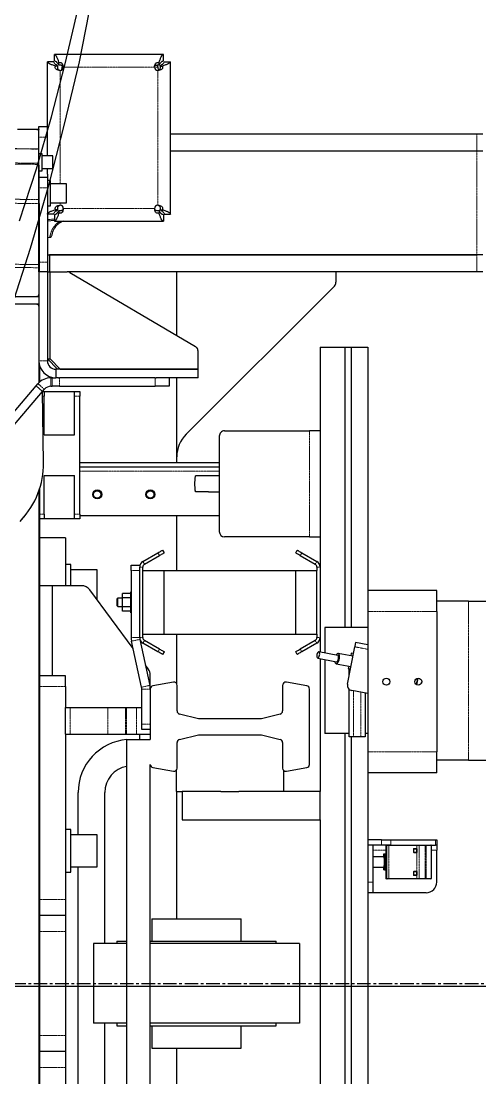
# Model space of a CAD drawing. Header units: millimetres. Extents: x -18594 to 273470, y -238787 to 48452.
# Drawn here: x 72846 to 73279, y -118072 to -117076 of the extents above; entities that cross this region are included whole.
import ezdxf

# ---------------------------------------------------------------- set-up
doc = ezdxf.new("R2010")
doc.units = ezdxf.units.MM
doc.linetypes.add('Xref AGV layout$0$CENTERX2', pattern=[20.32, 12.7, -2.54, 2.54, -2.54])
doc.linetypes.add('Xref AGV layout$0$PHANTOM', pattern=[2.5, 1.25, -0.25, 0.25, -0.25, 0.25, -0.25])
doc.layers.add('AM_BOR', color=4, linetype='Continuous', lineweight=25)
for name, color, linetype, true_color in [('Xref AGV layout$0$Ndc8_F_Fast', 5, 'Continuous', 0x0000ff), ('Xref AGV layout$0$Ndc8_F_TurnRightModerate', 5, 'Continuous', 0x0000ff), ('Xref AGV layout$0$Ndc8_R_TurnLeft_InAdj_Slow', 1, 'Continuous', 0xff0000)]:
    doc.layers.add(name, color=color, linetype=linetype, true_color=true_color)

# ---------------------------------------------------------------- blocks, each defined once
blk = doc.blocks.new('Xref AGV layout$0$A$C343F789C')
at = {"color": 7, "linetype": 'Continuous', "lineweight": 25}
for p, q in [((3101.52, 679.52), (3101.52, 1612.24)), ((3102.2, 681.58), (3102.2, 1610.19)), ((2807.93, 913.3), (2807.93, 1381.38)), ((2813.76, 910.38), (2813.76, 1381.38)), ((3019.17, 1375.88), (3019.17, 915.88)), ((3077.17, 1225.01), (3077.17, 1380.88)), ((2792.17, 947.38), (2792.17, 1356.38)), ((2997.17, 1352.29), (2997.17, 939.48)), ((2972.17, 1326.88), (2972.17, 1206.88)), ((3040.17, 1325.88), (3040.17, 1183.38)), ((2837.17, 991.48), (2837.17, 1300.28)), ((3065.17, 1255.88), (3065.17, 1035.88)), ((3077.17, 1210.01), (3077.17, 1225.01)), ((2911.67, 1206.88), (2911.67, 1185.88)), ((2995.67, 1206.88), (2911.67, 1206.88)), ((2995.67, 1185.88), (2995.67, 1206.88)), ((3077.17, 1210.01), (3101.52, 1210.01)), ((3077.17, 1195.01), (3077.17, 1210.01)), ((2878.67, 1185.88), (2878.67, 1183.38)), ((2997.17, 1185.88), (2878.67, 1185.88)), ((3028.67, 1185.88), (3019.17, 1185.88)), ((3028.67, 1183.38), (3028.67, 1185.88)), ((3077.17, 1096.76), (3077.17, 1195.01)), ((2856.67, 1108.38), (2856.67, 1183.38)), ((2856.67, 1183.38), (2997.17, 1183.38)), ((3019.17, 1183.38), (3050.67, 1183.38)), ((3050.67, 1108.38), (3050.67, 1183.38)), ((2856.67, 1108.38), (2997.17, 1108.38)), ((2878.67, 1108.38), (2878.67, 1105.88)), ((2997.17, 1105.88), (2878.67, 1105.88)), ((2911.67, 1105.88), (2911.67, 1084.88)), ((2995.67, 1084.88), (2995.67, 1105.88)), ((3019.17, 1108.38), (3050.67, 1108.38)), ((3028.67, 1105.88), (3019.17, 1105.88)), ((3028.67, 1105.88), (3028.67, 1108.38)), ((3040.17, 1108.38), (3040.17, 965.88)), ((3077.17, 1081.76), (3077.17, 1096.76)), ((2995.67, 1084.88), (2911.67, 1084.88)), ((2972.17, 1084.88), (2972.17, 964.88)), ((3077.17, 1081.76), (3101.52, 1081.76)), ((3077.17, 1066.76), (3077.17, 1081.76)), ((3077.17, 910.88), (3077.17, 1066.76)), ((2737.17, 1060.38), (2787.17, 1060.38)), ((2787.17, 1060.38), (2792.17, 1060.38)), ((2787.17, 1060.38), (2787.17, 1050.38)), ((2727.17, 1050.38), (2727.17, 1020.38)), ((2732.36, 1015.68), (2732.36, 1047.08)), ((2732.66, 1047.38), (2737.34, 1047.38)), ((2737.34, 1047.38), (2738.47, 1047.38)), ((2738.47, 1047.38), (2743.67, 1047.38)), ((2743.67, 1047.38), (2745.89, 1047.38)), ((2745.89, 1047.38), (2772.36, 1047.38)), ((2772.36, 1047.38), (2774.06, 1047.38)), ((2774.06, 1047.38), (2774.42, 1047.38)), ((2774.36, 1047.08), (2774.36, 1015.68)), ((2774.42, 1047.38), (2774.79, 1047.38)), ((2775.09, 1015.68), (2775.09, 1047.08)), ((2787.17, 1050.38), (2787.17, 1015.38)), ((2746.05, 1043.61), (2746.05, 1040.66)), ((2746.35, 1043.89), (2748.36, 1043.89)), ((2748.36, 1040.37), (2746.35, 1040.37)), ((2748.36, 1043.89), (2748.48, 1043.91)), ((2748.48, 1040.36), (2748.36, 1040.37)), ((2748.66, 1043.59), (2748.66, 1040.67)), ((2774.66, 1040.58), (2774.36, 1040.88)), ((2774.36, 1035.88), (2774.66, 1036.18)), ((2774.66, 1040.58), (2774.66, 1036.18)), ((2776.48, 1038.88), (2775.09, 1038.88)), ((2776.48, 1023.88), (2776.48, 1038.88)), ((2776.48, 1038.88), (2777.52, 1038.88)), ((2787.17, 1036.38), (2777, 1036.38)), ((2777.52, 1036.38), (2777.52, 1038.88)), ((3077.17, 1040.88), (3072.17, 1040.88)), ((3072.17, 1040.88), (3072.17, 1020.88)), ((3483.67, 1039.46), (3098.64, 587.68)), ((2774.66, 1026.58), (2774.36, 1026.88)), ((2774.66, 1026.58), (2774.66, 1022.18)), ((2777, 1026.38), (2787.17, 1026.38)), ((2777.52, 1023.88), (2777.52, 1026.38)), ((3072.17, 1035.88), (3047.17, 1035.88)), ((3047.17, 1035.88), (3047.17, 1020.88)), ((3489.76, 1034.27), (3104.73, 582.49)), ((2727.17, 1015.38), (2727.17, 1020.38)), ((2746.05, 1022.11), (2746.05, 1019.16)), ((2746.35, 1022.39), (2748.36, 1022.39)), ((2748.36, 1018.87), (2746.35, 1018.87)), ((2748.36, 1022.39), (2748.48, 1022.41)), ((2748.48, 1018.86), (2748.36, 1018.87)), ((2748.66, 1022.09), (2748.66, 1019.17)), ((2774.36, 1021.88), (2774.66, 1022.18)), ((2775.09, 1023.88), (2776.48, 1023.88)), ((2776.48, 1023.88), (2777.52, 1023.88)), ((3047.17, 1020.88), (3047.17, 1005.88)), ((3072.17, 1020.88), (3072.17, 1000.88)), ((2727.17, 1010.38), (2727.17, 1015.38)), ((2727.17, 1015.38), (2728.51, 1015.38)), ((2728.51, 1010.38), (2727.17, 1010.38)), ((2770.47, 1015.38), (2728.51, 1015.38)), ((2770.47, 1010.38), (2728.51, 1010.38)), ((2770.47, 1015.38), (2779.13, 1015.38)), ((2779.13, 1010.38), (2770.47, 1010.38)), ((2779.13, 1015.38), (2792.17, 1015.38)), ((2779.13, 1010.38), (2792.17, 1010.38)), ((2787.17, 1015.38), (2792.17, 1015.38)), ((3047.17, 1005.88), (3072.17, 1005.88)), ((3065.17, 1005.88), (3065.17, 965.88)), ((3072.17, 1000.88), (3077.17, 1000.88)), ((2837.17, 991.48), (2837.17, 964.88)), ((2967.17, 991.48), (2837.17, 991.48)), ((2967.17, 964.88), (2967.17, 991.48)), ((2837.17, 964.88), (2913.77, 964.88)), ((2837.17, 839.53), (2837.17, 964.88)), ((2871.47, 964.88), (2871.47, 945.12)), ((2930.56, 964.88), (2913.77, 964.88)), ((2930.56, 964.88), (2967.17, 964.88)), ((2972.87, 964.88), (2967.17, 964.88)), ((2972.87, 945.12), (2972.87, 964.88)), ((2727.17, 947.38), (2792.17, 947.38)), ((2727.17, 947.38), (2727.17, 927.38)), ((2792.17, 927.38), (2792.17, 947.38)), ((2847.17, 939.48), (2847.17, 868.29)), ((2868.95, 945.84), (2849.65, 942.43)), ((2872.47, 918.75), (2872.47, 942.88)), ((2971.87, 942.88), (2971.87, 918.75)), ((2994.69, 942.43), (2975.39, 945.84)), ((2697.17, 935.38), (357.17, 935.38)), ((2697.17, 935.38), (2727.17, 935.38)), ((2727.17, 795.38), (2727.17, 927.38)), ((2792.17, 795.38), (2792.17, 927.38)), ((2792.17, 910.38), (2794.67, 910.38)), ((2794.67, 872.14), (2794.67, 913.3)), ((2794.67, 913.3), (2798.67, 913.3)), ((2798.67, 913.3), (2805.67, 913.3)), ((2805.67, 913.3), (2809.67, 913.3)), ((2809.67, 913.3), (2809.67, 868.59)), ((2809.67, 910.38), (2832.78, 910.38)), ((2832.78, 840.37), (2832.78, 910.38)), ((2892.47, 911.38), (2874.74, 915.84)), ((2951.87, 911.38), (2892.47, 911.38)), ((2969.6, 915.84), (2951.87, 911.38)), ((3019.17, 915.88), (2997.17, 915.88)), ((2997.17, 868.29), (2997.17, 915.88)), ((3010.05, 910.88), (2997.17, 910.88)), ((3007.17, 915.88), (3007.17, 910.88)), ((3019.59, 910.88), (3010.05, 910.88)), ((3020.44, 910.88), (3019.59, 910.88)), ((3037.3, 910.88), (3020.44, 910.88)), ((3072.72, 910.88), (3037.3, 910.88)), ((3077.17, 910.88), (3072.72, 910.88)), ((3077.17, 910.88), (3077.17, 885.88)), ((2997.17, 906.56), (3005.17, 906.56)), ((3005.17, 906.56), (3005.17, 901.56)), ((3005.17, 901.56), (3005.17, 868.29)), ((2872.47, 864.88), (2872.47, 889.02)), ((2874.74, 891.93), (2892.47, 896.38)), ((2892.47, 896.38), (2951.87, 896.38)), ((2951.87, 896.38), (2969.6, 891.93)), ((2971.87, 889.02), (2971.87, 864.88)), ((3010.05, 885.88), (3005.17, 885.88)), ((3019.59, 885.88), (3010.05, 885.88)), ((3020.44, 885.88), (3019.59, 885.88)), ((3037.3, 885.88), (3020.44, 885.88)), ((3072.72, 885.88), (3037.3, 885.88)), ((3077.17, 885.88), (3072.72, 885.88)), ((3077.17, 865.88), (3077.17, 885.88)), ((2792.17, 872.62), (2807.36, 869.7)), ((2997.17, 868.29), (2997.17, 855.33)), ((2741.5, 862.11), (2741.46, 861.88)), ((2811.33, 863.84), (2804.54, 828.49)), ((2849.65, 865.33), (2868.95, 861.93)), ((2972.17, 863.57), (2972.17, 816.56)), ((2975.39, 861.93), (2994.69, 865.33)), ((3006.98, 821.54), (2997.54, 864.88)), ((3005.35, 866.58), (3014.8, 823.25)), ((3077.17, 865.88), (3077.17, 855.88)), ((2821.98, 844.49), (2808.12, 847.15)), ((2808.59, 849.6), (2810.65, 849.21)), ((2809.67, 855.19), (2809.67, 849.4)), ((2810.17, 846.75), (2810.65, 849.21)), ((2999.13, 849.39), (3001.66, 845.96)), ((3077.17, 855.88), (3101.52, 855.88)), ((3089.67, 770.88), (3089.67, 855.88)), ((2806.23, 837.33), (2820.09, 834.67)), ((2807.82, 834.48), (2808.29, 836.93)), ((2839.43, 839.09), (2821.6, 842.52)), ((2805.76, 834.87), (2807.82, 834.48)), ((2820.47, 836.63), (2838.3, 833.2)), ((2832.78, 810.38), (2832.78, 834.26)), ((2837.17, 819.83), (2837.17, 833.42)), ((2840.17, 825.03), (2854.34, 833.21)), ((2841.67, 822.43), (2855.84, 830.61)), ((2858.67, 835.71), (2860.17, 833.11)), ((2984.17, 833.11), (2985.67, 835.71)), ((2988.5, 830.61), (3002.67, 822.43)), ((2990, 833.21), (3004.17, 825.03)), ((3013.28, 830.23), (3054.13, 774.94)), ((2792.17, 826.79), (2803.78, 824.56)), ((2837.17, 753.29), (2837.17, 819.83)), ((2840.17, 816.56), (2840.17, 819.83)), ((3004.17, 819.83), (3004.17, 753.29)), ((3007.17, 819.83), (3007.17, 753.29)), ((3015.17, 756.56), (3015.17, 819.84)), ((2792.17, 810.38), (2832.78, 810.38)), ((2807.93, 545.88), (2807.93, 810.38)), ((2813.76, 545.88), (2813.76, 810.38)), ((2860.17, 816.56), (2840.17, 816.56)), ((2840.17, 816.56), (2840.17, 756.56)), ((2860.17, 816.56), (2860.17, 756.56)), ((2984.17, 816.56), (2860.17, 816.56)), ((2984.17, 816.56), (2984.17, 756.56)), ((3004.17, 816.56), (2984.17, 816.56)), ((3004.17, 816.56), (3004.17, 756.56)), ((2727.17, 795.38), (2727.17, 775.38)), ((2792.17, 775.38), (2792.17, 795.38)), ((3015.37, 796.56), (3015.17, 796.56)), ((3015.37, 796.56), (3015.37, 786.56)), ((3015.37, 794.88), (3023.37, 794.88)), ((3015.37, 790.72), (3023.37, 790.72)), ((3023.37, 794.88), (3023.37, 790.72)), ((3023.37, 790.72), (3023.37, 782.4)), ((3027.82, 790.56), (3023.37, 790.56)), ((3028.37, 790.01), (3027.82, 790.56)), ((3027.82, 790.56), (3027.82, 786.56)), ((3028.37, 790.01), (3028.37, 786.56)), ((2697.17, 785.38), (357.17, 785.38)), ((2697.17, 785.38), (2727.17, 785.38)), ((3015.37, 786.56), (3015.37, 776.56)), ((3015.37, 782.4), (3023.37, 782.4)), ((3015.37, 778.25), (3023.37, 778.25)), ((3023.37, 782.56), (3027.82, 782.56)), ((3023.37, 782.4), (3023.37, 778.25)), ((3027.82, 786.56), (3027.82, 782.56)), ((3027.82, 782.56), (3028.37, 783.11)), ((3028.37, 786.56), (3028.37, 783.11)), ((3047.17, 784.36), (3047.17, 770.88)), ((2727.17, 775.38), (2792.17, 775.38)), ((2792.17, 545.88), (2792.17, 775.38)), ((3015.17, 776.56), (3015.37, 776.56)), ((3047.17, 770.88), (3047.17, 755.88)), ((3062.17, 770.88), (3089.67, 770.88)), ((3072.17, 770.88), (3072.17, 750.88)), ((3077.17, 725.88), (3077.17, 770.88)), ((3089.67, 770.88), (3101.52, 770.88)), ((2837.17, 545.88), (2837.17, 753.29)), ((2860.17, 756.56), (2840.17, 756.56)), ((2840.17, 753.29), (2840.17, 756.56)), ((2854.34, 739.92), (2840.17, 748.1)), ((2855.84, 742.51), (2841.67, 750.7)), ((2984.17, 756.56), (2860.17, 756.56)), ((2972.17, 756.56), (2972.17, 704.88)), ((3004.17, 756.56), (2984.17, 756.56)), ((3002.67, 750.7), (2988.5, 742.51)), ((3004.17, 748.1), (2990, 739.92)), ((3007.17, 751.56), (3007.17, 753.29)), ((3015.17, 751.56), (3007.17, 751.56)), ((3015.17, 756.56), (3015.17, 751.56)), ((3047.17, 755.88), (3072.17, 755.88)), ((3072.17, 750.88), (3077.17, 750.88)), ((2860.17, 740.01), (2858.67, 737.42)), ((2985.67, 737.42), (2984.17, 740.01)), ((2847.17, 724.88), (2837.17, 724.88)), ((2847.17, 724.88), (2927.17, 724.88)), ((2932.17, 629.88), (2932.17, 719.88)), ((3077.17, 725.88), (3101.52, 725.88)), ((3063.67, 707.88), (3068.67, 707.88)), ((3063.67, 703.58), (3063.67, 707.88)), ((3068.67, 707.88), (3068.67, 703.58)), ((3068.67, 707.88), (3097.17, 707.88)), ((3097.17, 707.88), (3101.52, 707.88)), ((3097.17, 703.58), (3097.17, 707.88)), ((3117.33, 707.38), (3116.26, 706.12)), ((3119.97, 710.32), (3117.33, 707.38)), ((2932.17, 704.88), (3063.67, 704.88)), ((3063.67, 703.58), (3063.67, 592.18)), ((3068.67, 703.58), (3068.67, 667.09)), ((3097.17, 703.58), (3097.17, 667.09)), ((2942.47, 682.38), (2932.17, 682.38)), ((2942.47, 682.38), (2954.42, 682.38)), ((2932.17, 667.38), (2942.47, 667.38)), ((3063.67, 658.88), (2932.17, 658.88)), ((2942.47, 667.38), (2954.42, 667.38)), ((3097.17, 667.09), (3068.67, 667.09)), ((3063.67, 654.88), (2932.17, 654.88)), ((2972.17, 654.88), (2972.17, 574.88)), ((3097.88, 655.02), (3098.64, 587.68)), ((2823.63, 488.42), (2963.38, 628.17)), ((3097.17, 628.67), (3068.67, 628.67)), ((3068.67, 628.67), (3068.67, 592.18)), ((3097.17, 628.67), (3097.17, 592.18)), ((2837.17, 624.88), (2847.17, 624.88)), ((2927.17, 624.88), (2847.17, 624.88)), ((3063.67, 587.88), (3063.67, 592.18)), ((3068.67, 587.88), (3063.67, 587.88)), ((3068.67, 592.18), (3068.67, 587.88)), ((3097.17, 587.88), (3068.67, 587.88)), ((3097.17, 587.88), (3097.17, 592.18)), ((3098.64, 587.88), (3097.17, 587.88)), ((2979.4, 574.88), (2979.4, 582.88)), ((2979.4, 582.88), (2992.56, 582.88)), ((3082.79, 582.88), (2992.56, 582.88)), ((3082.79, 582.88), (3089.64, 582.88)), ((3090.86, 582.88), (3089.64, 582.88)), ((3098.64, 587.68), (3096.95, 585.69)), ((3098.64, 587.68), (3104.73, 582.49)), ((3101.52, 563.4), (3101.52, 578.95)), ((3102.2, 507.38), (3102.2, 579.6)), ((3104.73, 582.49), (3103.04, 580.5)), ((2952.17, 574.88), (2952.17, 566.88)), ((2952.17, 574.88), (2991.72, 574.88)), ((2992.56, 574.88), (2991.72, 574.88)), ((2992.56, 574.88), (3082.79, 574.88)), ((3083.65, 574.88), (3082.79, 574.88)), ((3083.65, 574.88), (3086.17, 574.88)), ((3089.64, 574.88), (3086.17, 574.88)), ((3086.17, 566.88), (3086.17, 574.88)), ((3090.86, 574.88), (3089.64, 574.88)), ((2952.17, 566.88), (3086.17, 566.88)), ((2952.17, 566.88), (2952.17, 549.83)), ((3082.04, 566.88), (2952.17, 566.88)), ((3091.43, 556.88), (3082.04, 566.88)), ((3084.77, 566.88), (3094.17, 556.88)), ((3094.17, 474.88), (3094.17, 558.88)), ((3102.17, 474.88), (3102.17, 558.88)), ((3094.17, 556.88), (3091.43, 556.88)), ((3091.43, 556.88), (3091.43, 474.88)), ((2807.93, 545.88), (2792.17, 545.88)), ((2813.76, 545.88), (2807.93, 545.88)), ((2837.17, 545.88), (2813.76, 545.88)), ((3073.11, 475.51), (2954.59, 545.45)), ((2972.17, 535.08), (2972.17, 474.88)), ((3102.19, 497.92), (3102.19, 505.88)), ((3103.44, 498.38), (3104.14, 498.38)), ((3104.17, 505.38), (3103.49, 505.38)), ((3449.47, 498.38), (3104.14, 498.38)), ((3104.17, 505.38), (3451.83, 505.38)), ((2822.17, 474.88), (2822.17, 484.88)), ((2683.64, 474.88), (2689.55, 474.88)), ((2689.55, 474.88), (3075.38, 474.88)), ((3091.43, 474.88), (3075.38, 474.88)), ((3094.17, 474.88), (3091.43, 474.88)), ((3092.17, 458.88), (3092.17, 474.88)), ((3094.17, 465.88), (3094.17, 474.88)), ((3094.17, 474.88), (3102.17, 474.88)), ((3101.47, 474.88), (3101.47, 471.13)), ((3101.47, 471.13), (3102.17, 471.13)), ((3101.54, 469.64), (3102.17, 468.15)), ((3101.54, 469.64), (3101.54, 412.15)), ((3102.17, 474.88), (3102.17, 471.13)), ((2683.64, 458.88), (2689.55, 458.88)), ((2689.55, 458.88), (3092.17, 458.88)), ((3094.17, 458.88), (2689.55, 458.88)), ((3094.17, 395.88), (3094.17, 465.88)), ((3102.17, 468.15), (3102.17, 410.66)), ((3094.17, 442.54), (3091.89, 442.42)), ((2978.17, 420.48), (2978.17, 276.89)), ((2984.17, 420.48), (2978.17, 420.48)), ((3087.46, 427.18), (2984.88, 427.18)), ((2984.88, 421.18), (2984.88, 427.18)), ((2988.96, 417.29), (2988.96, 419.4)), ((3083.38, 417.29), (3083.38, 419.4)), ((3087.46, 421.18), (3087.46, 427.18)), ((3087.46, 426.73), (3094.17, 427.09)), ((3088.17, 420.48), (3094.17, 420.48)), ((2988.06, 416.39), (2985.95, 416.39)), ((3091.17, 409.88), (3076.17, 409.88)), ((3076.17, 409.88), (3076.17, 391.88)), ((3084.28, 416.39), (3086.38, 416.39)), ((3094.17, 412.88), (3091.17, 412.88)), ((3091.17, 412.88), (3091.17, 388.88)), ((3101.54, 412.15), (3102.17, 410.66)), ((3101.84, 409.95), (3101.84, 377.08)), ((3102, 408.61), (3102.17, 406.86)), ((3102.17, 406.86), (3102.17, 373.69)), ((3076.17, 391.88), (3091.17, 391.88)), ((3091.17, 388.88), (3094.17, 388.88)), ((3094.17, 385.88), (3094.17, 395.88)), ((3101.84, 385.88), (3094.17, 385.88)), ((3094.17, 383.02), (3094.17, 385.88)), ((3094.17, 383.02), (3094.17, 377.68)), ((3101.84, 379.68), (3099.17, 379.68)), ((3099.17, 379.68), (3099.17, 363.68)), ((3099.17, 377.68), (3089.17, 377.68)), ((3089.17, 377.68), (3089.17, 365.68)), ((3101.84, 377.08), (3102.17, 373.69)), ((3102.07, 374.53), (3102.07, 373.84)), ((3102.07, 372.48), (3102.07, 363.19)), ((3102.16, 372.86), (3102.17, 372.63)), ((3102.17, 372.63), (3102.17, 359.28)), ((2689.55, 360.88), (2683.64, 360.88)), ((2978.17, 360.88), (2689.55, 360.88)), ((3089.17, 365.68), (3099.17, 365.68)), ((3094.17, 365.68), (3094.17, 276.89)), ((3099.17, 363.68), (3102.07, 363.68)), ((3102.07, 363.19), (3102.17, 359.28)), ((3102.17, 358.95), (3102.17, 341.02)), ((2689.55, 344.88), (2683.64, 344.88)), ((2978.17, 344.88), (2689.55, 344.88)), ((3102.17, 340.88), (3102.17, 341.02)), ((3104.17, 340.88), (3102.17, 340.88)), ((3102.17, 340.88), (3102.17, 337.88)), ((3122.18, 340.58), (3102.17, 340.58)), ((3104.17, 340.88), (3122.04, 340.88)), ((3102.17, 337.88), (3094.17, 337.88)), ((2988.06, 280.97), (2985.95, 280.97)), ((2988.96, 280.08), (2988.96, 277.97)), ((2989.51, 285.01), (2989.83, 282.04)), ((3080.51, 282.04), (3080.81, 284.86)), ((3083.38, 280.08), (3083.38, 277.97)), ((3084.28, 280.97), (3086.38, 280.97)), ((2984.17, 276.89), (2978.17, 276.89)), ((2984.88, 276.18), (2984.88, 270.18)), ((2984.88, 270.18), (3087.46, 270.18)), ((3087.46, 276.18), (3087.46, 270.18)), ((3088.17, 276.89), (3094.17, 276.89))]:
    blk.add_line(p, q, dxfattribs=at)
at = {"color": 8, "linetype": 'Xref AGV layout$0$PHANTOM', "lineweight": 18}
for p, q in [((3077.17, 1225.01), (3101.52, 1225.01)), ((3077.17, 1195.01), (3101.52, 1195.01)), ((3077.17, 1096.76), (3101.52, 1096.76)), ((3077.17, 1066.76), (3101.52, 1066.76)), ((2732.55, 1047.08), (2732.36, 1047.08)), ((2732.55, 1047.08), (2732.55, 1015.68)), ((2737.23, 1047.08), (2732.55, 1047.08)), ((2738.22, 1047.08), (2737.23, 1047.08)), ((2737.23, 1015.68), (2737.23, 1047.08)), ((2738.22, 1047.08), (2738.22, 1015.68)), ((2743.88, 1047.08), (2738.22, 1047.08)), ((2743.88, 1015.68), (2743.88, 1047.08)), ((2745.89, 1047.08), (2743.88, 1047.08)), ((2745.89, 1047.38), (2745.89, 1047.08)), ((2745.89, 1047.08), (2745.89, 1043.99)), ((2772.36, 1047.08), (2745.89, 1047.08)), ((2772.36, 1047.38), (2772.36, 1047.08)), ((2772.36, 1015.68), (2772.36, 1047.08)), ((2774.36, 1047.08), (2772.36, 1047.08)), ((2774.68, 1047.08), (2774.36, 1047.08)), ((2774.68, 1047.08), (2774.68, 1015.68)), ((2775.09, 1047.08), (2774.68, 1047.08)), ((2787.17, 1050.38), (2792.17, 1050.38)), ((2745.77, 1040.66), (2745.77, 1043.61)), ((2745.77, 1043.61), (2746.05, 1043.61)), ((2745.77, 1040.66), (2746.05, 1040.66)), ((2745.89, 1040.28), (2745.89, 1022.49)), ((2746.35, 1044.21), (2748.48, 1044.21)), ((2746.35, 1043.91), (2746.35, 1044.21)), ((2748.48, 1043.91), (2746.35, 1043.91)), ((2746.35, 1043.91), (2746.35, 1043.89)), ((2746.35, 1040.37), (2746.35, 1040.36)), ((2746.35, 1040.06), (2746.35, 1040.36)), ((2746.35, 1040.36), (2748.48, 1040.36)), ((2748.48, 1040.06), (2746.35, 1040.06)), ((2748.48, 1043.91), (2748.48, 1044.21)), ((2748.48, 1040.06), (2748.48, 1040.36)), ((2748.79, 1043.61), (2748.66, 1043.59)), ((2748.66, 1040.67), (2748.79, 1040.66)), ((2748.79, 1040.66), (2748.79, 1043.61)), ((2748.79, 1043.61), (2749.09, 1043.61)), ((2748.79, 1040.66), (2749.09, 1040.66)), ((2749.09, 1043.61), (2749.09, 1040.66)), ((2732.36, 1020.38), (2727.17, 1020.38)), ((2745.77, 1019.16), (2745.77, 1022.11)), ((2745.77, 1022.11), (2746.05, 1022.11)), ((2745.77, 1019.16), (2746.05, 1019.16)), ((2745.89, 1018.78), (2745.89, 1015.68)), ((2746.35, 1022.71), (2748.48, 1022.71)), ((2746.35, 1022.41), (2746.35, 1022.71)), ((2748.48, 1022.41), (2746.35, 1022.41)), ((2746.35, 1022.41), (2746.35, 1022.39)), ((2746.35, 1018.87), (2746.35, 1018.86)), ((2746.35, 1018.56), (2746.35, 1018.86)), ((2746.35, 1018.86), (2748.48, 1018.86)), ((2748.48, 1018.56), (2746.35, 1018.56)), ((2748.48, 1022.41), (2748.48, 1022.71)), ((2748.48, 1018.56), (2748.48, 1018.86)), ((2748.79, 1022.11), (2748.66, 1022.09)), ((2748.66, 1019.17), (2748.79, 1019.16)), ((2748.79, 1019.16), (2748.79, 1022.11)), ((2748.79, 1022.11), (2749.09, 1022.11)), ((2748.79, 1019.16), (2749.09, 1019.16)), ((2749.09, 1022.11), (2749.09, 1019.16)), ((2787.17, 1020.38), (2775.09, 1020.38)), ((2728.51, 1015.38), (2728.51, 1010.38)), ((2732.36, 1015.68), (2732.55, 1015.68)), ((2732.55, 1015.68), (2737.23, 1015.68)), ((2737.23, 1015.68), (2738.22, 1015.68)), ((2738.22, 1015.68), (2743.88, 1015.68)), ((2743.88, 1015.68), (2745.89, 1015.68)), ((2745.89, 1015.68), (2745.89, 1015.38)), ((2745.89, 1015.68), (2772.36, 1015.68)), ((2770.47, 1010.38), (2770.47, 1015.38)), ((2772.36, 1015.68), (2774.36, 1015.68)), ((2772.36, 1015.68), (2772.36, 1015.38)), ((2774.36, 1015.68), (2774.68, 1015.68)), ((2774.68, 1015.68), (2775.09, 1015.68)), ((2779.13, 1015.38), (2779.13, 1010.38)), ((2697.17, 785.38), (2697.17, 935.38)), ((2727.17, 927.38), (2792.17, 927.38)), ((2798.67, 913.3), (2798.67, 871.37)), ((2805.67, 870.02), (2805.67, 913.3)), ((3010.05, 910.88), (3010.05, 885.88)), ((3019.59, 910.88), (3019.59, 885.88)), ((3020.44, 910.88), (3020.44, 885.88)), ((3037.3, 910.88), (3037.3, 885.88)), ((3072.72, 910.88), (3072.72, 885.88)), ((3005.17, 901.56), (2997.17, 901.56)), ((3005.17, 868.29), (2997.17, 868.29)), ((2741.74, 862.8), (2741.43, 861.15)), ((2744.74, 858.13), (2745.94, 864.37)), ((2746.56, 864.03), (2745.44, 858.23)), ((2776.38, 864.15), (2774.11, 864.58)), ((2997.54, 864.88), (3005.35, 866.58)), ((3077.17, 865.88), (3101.52, 865.88)), ((2792.17, 830.87), (2804.54, 828.49)), ((2855.84, 830.61), (2854.34, 833.21)), ((2990, 833.21), (2988.5, 830.61)), ((2840.17, 819.83), (2837.17, 819.83)), ((2841.67, 822.43), (2840.17, 825.03)), ((3002.67, 822.43), (3004.17, 825.03)), ((3004.17, 819.83), (3007.17, 819.83)), ((3006.98, 821.54), (3014.8, 823.25)), ((3007.17, 819.84), (3015.17, 819.84)), ((2727.17, 795.38), (2792.17, 795.38)), ((2840.17, 753.29), (2837.17, 753.29)), ((2841.67, 750.7), (2840.17, 748.1)), ((3002.67, 750.7), (3004.17, 748.1)), ((3004.17, 753.29), (3007.17, 753.29)), ((3007.17, 756.56), (3015.17, 756.56)), ((2854.34, 739.92), (2855.84, 742.51)), ((2988.5, 742.51), (2990, 739.92)), ((2847.17, 624.88), (2847.17, 724.88)), ((3068.67, 703.58), (3063.67, 703.58)), ((3101.52, 703.58), (3097.17, 703.58)), ((3063.67, 662.88), (2932.17, 662.88)), ((3063.67, 592.18), (3068.67, 592.18)), ((3097.17, 592.18), (3098.59, 592.18)), ((2992.56, 582.88), (2992.56, 574.88)), ((3082.79, 574.88), (3082.79, 582.88)), ((3089.64, 582.88), (3089.64, 574.88)), ((3090.86, 582.88), (3090.86, 574.88)), ((3096.95, 585.69), (3103.04, 580.5)), ((3094.17, 558.88), (3102.17, 558.88)), ((3102.17, 507.38), (3102.2, 507.38)), ((2689.55, 458.88), (2689.55, 474.88)), ((3102.17, 471.13), (3451.44, 466.82)), ((2689.55, 360.88), (2689.55, 458.88)), ((3101.54, 465.88), (3094.17, 465.88)), ((3451.46, 463.84), (3102.17, 468.15)), ((3094.17, 425.64), (3087.46, 425.27)), ((2990.17, 412.18), (2990.17, 285.18)), ((3079.17, 415.18), (2993.17, 415.18)), ((3082.17, 409.88), (3082.17, 412.18)), ((3102.17, 410.66), (3452.07, 406.34)), ((3452.15, 402.55), (3102.17, 406.86)), ((3082.17, 285.18), (3082.17, 391.88)), ((3094.17, 395.88), (3101.84, 395.88)), ((3102.17, 373.69), (3453.56, 369.36)), ((3453.63, 368.29), (3102.17, 372.63)), ((2689.55, 360.88), (2689.55, 344.88)), ((3102.17, 359.28), (3455.3, 354.92)), ((3455.33, 354.77), (3102.17, 359.12)), ((3094.17, 347.88), (3102.17, 347.88)), ((2989.83, 282.04), (2993.06, 282.04)), ((2993.17, 282.18), (3079.17, 282.18)), ((3079.35, 282.04), (3080.51, 282.04))]:
    blk.add_line(p, q, dxfattribs=at)
at = {"color": 5, "linetype": 'Xref AGV layout$0$CENTERX2'}
blk.add_line((3879.17, 1145.93), (0, 1145.93), dxfattribs=at)
at = {"color": 8, "linetype": 'Xref AGV layout$0$PHANTOM', "lineweight": 18, "flags": 128}
for points in [[(2732.66, 1047.38), (2732.64, 1047.38), (2732.62, 1047.36), (2732.6, 1047.33), (2732.58, 1047.29), (2732.57, 1047.25), (2732.56, 1047.2), (2732.56, 1047.14), (2732.55, 1047.08)], [(2737.34, 1047.38), (2737.32, 1047.38), (2737.3, 1047.36), (2737.28, 1047.33), (2737.26, 1047.29), (2737.25, 1047.25), (2737.24, 1047.2), (2737.24, 1047.14), (2737.23, 1047.08)], [(2746.12, 1043.8), (2746.12, 1043.8), (2746.1, 1043.81), (2746.08, 1043.83), (2746.05, 1043.85), (2746.02, 1043.88), (2745.98, 1043.91), (2745.94, 1043.95), (2745.89, 1043.99)], [(2745.89, 1040.28), (2745.94, 1040.32), (2745.98, 1040.35), (2746.02, 1040.38), (2746.05, 1040.41), (2746.08, 1040.44), (2746.1, 1040.45), (2746.12, 1040.46), (2746.12, 1040.47)], [(2746.12, 1022.3), (2746.12, 1022.3), (2746.1, 1022.31), (2746.08, 1022.33), (2746.05, 1022.35), (2746.02, 1022.38), (2745.98, 1022.41), (2745.94, 1022.45), (2745.89, 1022.49)], [(2745.89, 1018.78), (2745.94, 1018.82), (2745.98, 1018.85), (2746.02, 1018.88), (2746.05, 1018.91), (2746.08, 1018.94), (2746.1, 1018.95), (2746.12, 1018.96), (2746.12, 1018.97)], [(2732.55, 1015.68), (2732.56, 1015.62), (2732.56, 1015.57), (2732.57, 1015.52), (2732.58, 1015.47), (2732.6, 1015.43), (2732.62, 1015.41), (2732.64, 1015.39), (2732.66, 1015.38)], [(2737.23, 1015.68), (2737.24, 1015.62), (2737.24, 1015.57), (2737.25, 1015.52), (2737.26, 1015.47), (2737.28, 1015.43), (2737.3, 1015.41), (2737.32, 1015.39), (2737.34, 1015.38)]]:
    blk.add_lwpolyline(points, dxfattribs=at)
at = {"color": 7, "linetype": 'Continuous', "lineweight": 25, "flags": 128}
for points in [[(2823.24, 842.21), (2823.13, 842.89), (2822.82, 843.75), (2822.37, 844.3), (2821.83, 844.5), (2821.23, 844.33), (2820.62, 843.81), (2820.03, 842.98), (2819.52, 841.89), (2819.12, 840.64), (2818.87, 839.3), (2818.77, 837.98), (2818.84, 836.78), (2819.08, 835.79), (2819.45, 835.08), (2819.95, 834.7), (2820.53, 834.69), (2821.14, 835.03), (2821.75, 835.72), (2822.11, 836.31)], [(2821.6, 842.52), (2821.38, 842.52), (2820.91, 842.25), (2820.45, 841.65), (2820.07, 840.81), (2819.8, 839.81), (2819.68, 838.79), (2819.72, 837.86), (2819.93, 837.14), (2820.26, 836.72), (2820.47, 836.63)], [(2840.1, 835.91), (2840.22, 836.93), (2840.18, 837.86), (2839.98, 838.58), (2839.64, 839.01), (2839.21, 839.09), (2838.74, 838.82), (2838.29, 838.22), (2837.9, 837.38), (2837.63, 836.38), (2837.52, 835.36), (2837.56, 834.43), (2837.76, 833.71), (2838.1, 833.29), (2838.52, 833.2), (2838.99, 833.48), (2839.45, 834.07), (2839.83, 834.92), (2840.1, 835.91)], [(2803.78, 824.56), (2803.79, 824.64), (2803.84, 824.86), (2803.91, 825.22), (2804, 825.71), (2804.12, 826.31), (2804.25, 826.99), (2804.39, 827.72), (2804.54, 828.49)], [(2854.34, 833.21), (2855.18, 833.69), (2856, 834.16), (2856.74, 834.6), (2857.4, 834.97), (2857.94, 835.29), (2858.34, 835.52), (2858.58, 835.66), (2858.67, 835.71)], [(2860.17, 833.11), (2860.08, 833.06), (2859.84, 832.92), (2859.44, 832.69), (2858.9, 832.38), (2858.24, 832), (2857.5, 831.57), (2856.68, 831.1), (2855.84, 830.61)], [(2988.5, 830.61), (2987.65, 831.1), (2986.84, 831.57), (2986.09, 832), (2985.44, 832.38), (2984.9, 832.69), (2984.5, 832.92), (2984.25, 833.06), (2984.17, 833.11)], [(2985.67, 835.71), (2985.75, 835.66), (2986, 835.52), (2986.4, 835.29), (2986.94, 834.97), (2987.59, 834.6), (2988.34, 834.16), (2989.15, 833.69), (2990, 833.21)], [(2858.67, 737.42), (2858.58, 737.46), (2858.34, 737.61), (2857.94, 737.84), (2857.4, 738.15), (2856.74, 738.53), (2856, 738.96), (2855.18, 739.43), (2854.34, 739.92)], [(2855.84, 742.51), (2856.68, 742.03), (2857.5, 741.56), (2858.24, 741.13), (2858.9, 740.75), (2859.44, 740.44), (2859.84, 740.2), (2860.08, 740.06), (2860.17, 740.01)], [(2984.17, 740.01), (2984.25, 740.06), (2984.5, 740.2), (2984.9, 740.44), (2985.44, 740.75), (2986.09, 741.13), (2986.84, 741.56), (2987.65, 742.03), (2988.5, 742.51)], [(2990, 739.92), (2989.15, 739.43), (2988.34, 738.96), (2987.59, 738.53), (2986.94, 738.15), (2986.4, 737.84), (2986, 737.61), (2985.75, 737.46), (2985.67, 737.42)], [(2954.42, 682.38), (2954.57, 682.19), (2954.71, 681.64), (2954.83, 680.75), (2954.93, 679.56), (2955.01, 678.14), (2955.06, 676.55), (2955.08, 674.88), (2955.06, 673.21), (2955.01, 671.63), (2954.93, 670.21), (2954.83, 669.02), (2954.71, 668.13), (2954.57, 667.57), (2954.42, 667.38)]]:
    blk.add_lwpolyline(points, dxfattribs=at)
at = {"color": 7, "linetype": 'Continuous', "lineweight": 25}
for centre, radius in [((2744.67, 861.38), 3.25), ((2774.67, 861.38), 3.25), ((2997.17, 684.88), 4.25), ((2997.17, 684.88), 3.45), ((3047.17, 684.88), 4.25), ((3047.17, 684.88), 3.45)]:
    blk.add_circle(centre, radius, dxfattribs=at)
for centre, radius, start, end in [((2737.17, 1050.38), 10, 90, 180), ((2732.66, 1047.08), 0.3, 90, 180), ((2774.06, 1047.08), 0.3, 0, 90), ((2774.79, 1047.08), 0.3, 0, 90), ((2790.61, 1032.68), 14.11, 164.77294, 185.26514), ((2790.61, 1030.09), 14.11, 174.73479, 195.22715), ((2732.66, 1015.68), 0.3, 180, 270), ((2774.06, 1015.68), 0.3, 270, 0), ((2774.79, 1015.68), 0.3, 270, 0), ((3015.17, 965.88), 50, 274.58857, 0), ((3015.17, 965.88), 25, 279.2069, 0), ((2850.17, 939.48), 3, 100, 180), ((2869.47, 942.88), 3, 0, 100), ((2974.87, 942.88), 3, 80, 180), ((2994.17, 939.48), 3, 0, 80), ((2875.47, 918.75), 3, 180, 255.9), ((2968.87, 918.75), 3, 284.1, 0), ((2875.47, 889.02), 3, 104.1, 180), ((2968.87, 889.02), 3, 0, 75.9), ((2806.42, 864.79), 5, 349.11915, 79.11915), ((2850.17, 868.29), 3, 180, 260), ((2994.17, 868.29), 3, 280, 0), ((3013.17, 868.29), 16, 180, 192.30054), ((3013.17, 868.29), 8, 180, 192.30054), ((2869.47, 864.88), 3, 260, 0), ((2974.87, 864.88), 3, 180, 280), ((3007.17, 855.33), 10, 180, 216.45565), ((2843.17, 819.83), 6, 120, 180), ((2843.17, 819.83), 3, 120, 180), ((3001.17, 819.83), 3, 0, 60), ((3001.17, 819.83), 6, 0, 60), ((2999.17, 819.84), 8, 0, 12.30054), ((2999.17, 819.84), 16, 0, 12.30054), ((3062.17, 780.88), 10, 216.45565, 270), ((2843.17, 753.29), 6, 180, 240), ((2843.17, 753.29), 3, 180, 240), ((3001.17, 753.29), 3, 300, 0), ((3001.17, 753.29), 6, 300, 0), ((2927.17, 719.88), 5, 0, 90), ((3175.15, 656.06), 77.28, 136.7015, 180.77008), ((2942.17, 649.38), 30, 315, 0), ((2927.17, 629.88), 5, 270, 0), ((3090.86, 590.88), 8, 270, 319.56076), ((3090.86, 590.88), 16, 270, 319.56076), ((3086.17, 558.88), 16, 0, 90), ((3086.17, 558.88), 8, 0, 90), ((2957.22, 549.77), 5.06, 179.34724, 238.57284), ((2957.17, 549.74), 5, 180, 222.2693), ((3104.15, 496.4), 1.99, 90.44366, 180.4344), ((3103.49, 507.34), 1.95, 228.32675, 269.93559), ((3103.45, 496.43), 1.95, 90.06577, 130.04522), ((3104.19, 507.37), 1.99, 179.57638, 269.57094), ((2827.17, 484.88), 5, 135, 180), ((3075.39, 479.36), 4.48, 239.31002, 269.90198), ((2990.17, 415.18), 3, 270, 0), ((3082.17, 415.18), 3, 180, 270), ((3103.67, 348.15), 7.29, 258.10321, 273.91499), ((2991.82, 282.25), 2, 186.00321, 269.59701), ((2990.17, 282.18), 3, 0, 90), ((3082.17, 282.18), 3, 90, 180), ((3078.52, 282.25), 2, 310.91075, 353.98507)]:
    blk.add_arc(centre, radius, start, end, dxfattribs=at)
at = {"color": 8, "linetype": 'Xref AGV layout$0$PHANTOM', "lineweight": 18}
for centre, radius, start, end in [((2738.5, 1047.11), 0.279, 95.56445, 184.64158), ((2743.61, 1047.12), 0.266, 351.09004, 76.69108), ((2774.4, 1047.1), 0.285, 356.8893, 86.52387), ((2738.5, 1015.66), 0.279, 175.35926, 264.43471), ((2743.61, 1015.64), 0.266, 283.30975, 8.90913), ((2774.4, 1015.67), 0.285, 273.47697, 3.10986)]:
    blk.add_arc(centre, radius, start, end, dxfattribs=at)
for centre, major_axis, ratio, start_param, end_param in [((2746.35, 1043.61), (0, 0.6), 0.999848, 0, 0.880946), ((2746.35, 1040.66), (0, -0.6), 0.999848, 5.40224, 6.283185), ((2746.35, 1043.61), (0, 0.3), 0.999543, 0, 0.880946), ((2746.35, 1040.66), (0, 0.3), 0.999543, 2.260647, 3.141593), ((2748.48, 1043.61), (-0.606, -0.06), 0.984662, 3.044425, 4.612191), ((2748.48, 1043.61), (0.312, 0.031), 0.955574, 6.186018, 7.753784), ((2748.48, 1040.66), (-0.606, 0.06), 0.984662, 1.670994, 3.23876), ((2748.48, 1040.66), (0.312, -0.031), 0.955574, 4.812587, 6.380353), ((2746.35, 1022.11), (0, 0.6), 0.999848, 0, 0.880946), ((2746.35, 1019.16), (0, -0.6), 0.999848, 5.40224, 6.283185), ((2746.35, 1022.11), (0, 0.3), 0.999543, 0, 0.880946), ((2746.35, 1019.16), (0, 0.3), 0.999543, 2.260647, 3.141593), ((2748.48, 1022.11), (-0.606, -0.06), 0.984662, 3.044425, 4.612191), ((2748.48, 1022.11), (0.312, 0.031), 0.955574, 6.186018, 7.753784), ((2748.48, 1019.16), (-0.606, 0.06), 0.984662, 1.670994, 3.23876), ((2748.48, 1019.16), (0.312, -0.031), 0.955574, 4.812587, 6.380353)]:
    blk.add_ellipse(centre, major_axis=major_axis, ratio=ratio, start_param=start_param, end_param=end_param, dxfattribs=at)
at = {"color": 7, "linetype": 'Continuous', "lineweight": 25}
for centre, major_axis, ratio, start_param, end_param in [((2746.35, 1043.59), (0, 0.3), 0.999848, 0, 1.570796), ((2746.35, 1040.67), (0, -0.3), 0.999848, 4.712389, 6.283185), ((2748.36, 1043.59), (-0.303, -0.03), 0.984662, 3.044425, 4.612191), ((2748.36, 1040.67), (-0.303, 0.03), 0.984662, 1.670994, 3.23876), ((2746.35, 1022.09), (0, 0.3), 0.999848, 0, 1.570796), ((2746.35, 1019.17), (0, -0.3), 0.999848, 4.712389, 6.283185), ((2748.36, 1022.09), (-0.303, -0.03), 0.984662, 3.044425, 4.612191), ((2748.36, 1019.17), (-0.303, 0.03), 0.984662, 1.670994, 3.23876)]:
    blk.add_ellipse(centre, major_axis=major_axis, ratio=ratio, start_param=start_param, end_param=end_param, dxfattribs=at)
at = {"color": 8, "linetype": 'Xref AGV layout$0$PHANTOM', "lineweight": 18}
for points, knots in [([(2745.77, 1043.61), (2745.77, 1043.67), (2745.78, 1043.81), (2745.86, 1043.93), (2745.89, 1043.99)], [0, 0, 0, 0, 0.493781, 1, 1, 1, 1]), ([(2745.89, 1040.28), (2745.86, 1040.33), (2745.78, 1040.45), (2745.77, 1040.59), (2745.77, 1040.66)], [0, 0, 0, 0, 0.484289, 1, 1, 1, 1]), ([(2746.12, 1043.8), (2746.1, 1043.77), (2746.06, 1043.71), (2746.06, 1043.64), (2746.05, 1043.61)], [0, 0, 0, 0, 0.510939, 1, 1, 1, 1]), ([(2746.05, 1040.66), (2746.06, 1040.62), (2746.06, 1040.55), (2746.1, 1040.5), (2746.12, 1040.47)], [0, 0, 0, 0, 0.510903, 1, 1, 1, 1]), ([(2745.77, 1022.11), (2745.77, 1022.17), (2745.78, 1022.31), (2745.86, 1022.43), (2745.89, 1022.49)], [0, 0, 0, 0, 0.4937897, 1, 1, 1, 1]), ([(2745.89, 1018.78), (2745.86, 1018.83), (2745.78, 1018.95), (2745.77, 1019.09), (2745.77, 1019.16)], [0, 0, 0, 0, 0.484264, 1, 1, 1, 1]), ([(2746.12, 1022.3), (2746.1, 1022.27), (2746.06, 1022.21), (2746.06, 1022.14), (2746.05, 1022.11)], [0, 0, 0, 0, 0.51092, 1, 1, 1, 1]), ([(2746.05, 1019.16), (2746.06, 1019.12), (2746.06, 1019.05), (2746.1, 1019), (2746.12, 1018.97)], [0, 0, 0, 0, 0.51092, 1, 1, 1, 1]), ([(3091.89, 442.34), (3091.89, 442.36), (3091.9, 442.43), (3091.82, 441.83), (3091.61, 440.58), (3091.13, 438.66), (3090.34, 436.49), (3089.24, 434.3), (3087.96, 432.32), (3086.32, 430.37), (3084.42, 428.54), (3082.84, 427.63), (3082.07, 427.18)], [0, 0, 0, 0, 0.05395, 0.180881, 0.311549, 0.435897, 0.564792, 0.652235, 0.74198, 0.82757, 0.915758, 1, 1, 1, 1])]:
    blk.add_open_spline(points, degree=3, knots=knots, dxfattribs=at)
at = {"color": 7, "linetype": 'Continuous', "lineweight": 25}
for points, knots in [([(3101.47, 471.13), (3101.48, 471.04), (3101.48, 470.97), (3101.48, 470.87), (3101.48, 470.85), (3101.48, 470.8), (3101.48, 470.79), (3101.48, 470.77), (3101.48, 470.77), (3101.48, 470.76), (3101.48, 470.75), (3101.48, 470.68), (3101.49, 470.62), (3101.49, 470.53), (3101.49, 470.49), (3101.49, 470.45), (3101.49, 470.43), (3101.49, 470.4), (3101.49, 470.38), (3101.51, 470.14), (3101.52, 469.9), (3101.54, 469.64)], [0, 0, 0, 0, 0.125, 0.125, 0.1875, 0.1875, 0.21875, 0.21875, 0.234375, 0.234375, 0.25, 0.25, 0.375, 0.375, 0.4375, 0.4375, 0.46875, 0.46875, 0.5, 0.5, 1, 1, 1, 1]), ([(3102.17, 471.13), (3102.17, 471.02), (3102.17, 470.84), (3102.17, 470.58), (3102.17, 470.31), (3102.17, 469.98), (3102.17, 469.58), (3102.17, 469.13), (3102.17, 468.64), (3102.17, 468.32), (3102.17, 468.15)], [0, 0, 0, 0, 0.099442, 0.182896, 0.250363, 0.373726, 0.500582, 0.655605, 0.822072, 1, 1, 1, 1]), ([(3079.37, 427.18), (3080.03, 427.47), (3081.4, 428.06), (3083.3, 429.29), (3085.02, 430.74), (3086.49, 432.36), (3087.64, 434), (3088.63, 435.81), (3089.34, 437.6), (3089.76, 439.18), (3089.96, 440.2), (3090.02, 440.7), (3090.02, 440.65), (3090.02, 440.63)], [0, 0, 0, 0, 0.071721, 0.147577, 0.226824, 0.306065, 0.387239, 0.468482, 0.587282, 0.706308, 0.830175, 0.954101, 1, 1, 1, 1]), ([(3091.89, 442.39), (3091.78, 442.39), (3091.47, 442.39), (3091.02, 442.19), (3090.62, 441.89), (3090.35, 441.57), (3090.19, 441.28), (3090.11, 441.07), (3090.09, 440.99), (3090.08, 440.97)], [0, 0, 0, 0, 0.134378, 0.373085, 0.571713, 0.73942, 0.876734, 0.9796, 1, 1, 1, 1]), ([(2985.95, 416.39), (2984.86, 416.73), (2982.66, 417.41), (2980.17, 418.43), (2978.49, 419.45), (2978.27, 420.14), (2978.17, 420.48)], [0, 0, 0, 0, 0.25, 0.499998, 0.750002, 1, 1, 1, 1]), ([(2988.06, 416.39), (2987.51, 416.73), (2986.41, 417.41), (2985.17, 418.43), (2984.33, 419.45), (2984.22, 420.14), (2984.17, 420.48)], [0, 0, 0, 0, 0.250002, 0.500005, 0.750001, 1, 1, 1, 1]), ([(2984.88, 427.18), (2985.22, 427.08), (2985.9, 426.86), (2986.92, 425.18), (2987.94, 422.69), (2988.62, 420.5), (2988.96, 419.4)], [0, 0, 0, 0, 0.2499976, 0.5000029, 0.7499989, 1, 1, 1, 1]), ([(2984.88, 421.18), (2985.22, 421.13), (2985.9, 421.02), (2986.92, 420.18), (2987.94, 418.94), (2988.62, 417.84), (2988.96, 417.29)], [0, 0, 0, 0, 0.249998, 0.499998, 0.749997, 1, 1, 1, 1]), ([(2988.96, 419.4), (2989.23, 419.54), (2989.64, 419.75), (2990.27, 419.78), (2990.87, 419.69), (2991.56, 419.33), (2992.35, 418.51), (2992.97, 417.09), (2993.1, 415.87), (2993.17, 415.18)], [0, 0, 0, 0, 0.1246509, 0.1880242, 0.2510893, 0.3693716, 0.50189, 0.7215959, 1, 1, 1, 1]), ([(3079.17, 415.18), (3079.22, 415.85), (3079.32, 417.08), (3079.98, 418.49), (3080.77, 419.33), (3081.47, 419.68), (3082.07, 419.79), (3082.69, 419.73), (3083.1, 419.53), (3083.38, 419.4)], [0, 0, 0, 0, 0.269615, 0.498185, 0.631104, 0.749462, 0.81363, 0.874155, 1, 1, 1, 1]), ([(3083.38, 419.4), (3083.72, 420.5), (3084.4, 422.69), (3085.42, 425.18), (3086.44, 426.86), (3087.12, 427.08), (3087.46, 427.18)], [0, 0, 0, 0, 0.250001, 0.499997, 0.750002, 1, 1, 1, 1]), ([(3083.38, 417.29), (3083.72, 417.84), (3084.4, 418.94), (3085.42, 420.18), (3086.44, 421.02), (3087.12, 421.13), (3087.46, 421.18)], [0, 0, 0, 0, 0.250004, 0.500002, 0.750002, 1, 1, 1, 1]), ([(3088.17, 420.48), (3088.11, 420.14), (3088.01, 419.45), (3087.17, 418.43), (3085.92, 417.41), (3084.82, 416.73), (3084.28, 416.39)], [0, 0, 0, 0, 0.249999, 0.499995, 0.749999, 1, 1, 1, 1]), ([(3094.17, 420.48), (3094.06, 420.14), (3093.85, 419.45), (3092.17, 418.43), (3089.68, 417.41), (3087.48, 416.73), (3086.38, 416.39)], [0, 0, 0, 0, 0.249998, 0.500002, 0.749999, 1, 1, 1, 1]), ([(2990.17, 412.18), (2989.5, 412.24), (2988.27, 412.33), (2986.86, 412.99), (2986.02, 413.79), (2985.67, 414.49), (2985.56, 415.08), (2985.62, 415.7), (2985.82, 416.11), (2985.95, 416.39)], [0, 0, 0, 0, 0.269613, 0.498179, 0.631102, 0.749463, 0.813629, 0.874153, 1, 1, 1, 1]), ([(2990.17, 412.18), (2989.99, 412.2), (2989.65, 412.24), (2989.17, 412.45), (2988.76, 412.76), (2988.38, 413.23), (2988.07, 413.85), (2987.88, 414.66), (2987.85, 415.53), (2987.99, 416.11), (2988.06, 416.39)], [0, 0, 0, 0, 0.09716, 0.190041, 0.283883, 0.383787, 0.523747, 0.671038, 0.838832, 1, 1, 1, 1]), ([(2988.96, 417.29), (2989.24, 417.36), (2989.82, 417.5), (2990.69, 417.47), (2991.5, 417.28), (2992.11, 416.98), (2992.56, 416.6), (2992.86, 416.2), (2993.07, 415.72), (2993.14, 415.37), (2993.17, 415.18)], [0, 0, 0, 0, 0.1592915, 0.329908, 0.4773824, 0.6171186, 0.7105194, 0.8025093, 0.8976321, 1, 1, 1, 1]), ([(3079.17, 415.18), (3079.19, 415.36), (3079.23, 415.7), (3079.43, 416.18), (3079.75, 416.59), (3080.21, 416.97), (3080.84, 417.28), (3081.64, 417.47), (3082.51, 417.5), (3083.09, 417.36), (3083.38, 417.29)], [0, 0, 0, 0, 0.097161, 0.19004, 0.283887, 0.383795, 0.523752, 0.671036, 0.838835, 1, 1, 1, 1]), ([(3086.38, 416.39), (3086.52, 416.12), (3086.74, 415.71), (3086.77, 415.08), (3086.67, 414.48), (3086.32, 413.79), (3085.5, 413), (3084.08, 412.38), (3082.85, 412.25), (3082.17, 412.18)], [0, 0, 0, 0, 0.124649, 0.188024, 0.251086, 0.369376, 0.50189, 0.721594, 1, 1, 1, 1]), ([(3084.28, 416.39), (3084.35, 416.11), (3084.49, 415.53), (3084.46, 414.66), (3084.27, 413.85), (3083.96, 413.24), (3083.59, 412.79), (3083.18, 412.49), (3082.7, 412.28), (3082.35, 412.21), (3082.17, 412.18)], [0, 0, 0, 0, 0.159289, 0.329905, 0.477391, 0.617117, 0.710521, 0.802511, 0.897634, 1, 1, 1, 1]), ([(3101.54, 412.15), (3101.58, 411.75), (3101.62, 411.3), (3101.68, 411), (3101.69, 410.96)], [0, 0, 0, 0, 0.887585, 1, 1, 1, 1]), ([(3101.69, 410.92), (3101.75, 410.56), (3101.87, 409.81), (3101.95, 409.02), (3102, 408.61)], [0, 0, 0, 0, 0.477257, 1, 1, 1, 1]), ([(3102.17, 410.66), (3102.17, 410.57), (3102.17, 410.4), (3102.17, 410.16), (3102.17, 409.93), (3102.17, 409.72), (3102.17, 409.41), (3102.17, 408.99), (3102.17, 408.54), (3102.17, 408.15), (3102.17, 407.81), (3102.17, 407.48), (3102.17, 407.16), (3102.17, 406.96), (3102.17, 406.86)], [0, 0, 0, 0, 0.055733, 0.108726, 0.158979, 0.206492, 0.251268, 0.375942, 0.501666, 0.592195, 0.687289, 0.786952, 0.891188, 1, 1, 1, 1]), ([(3102, 375.38), (3102.04, 374.91), (3102.11, 374.2), (3102.15, 373.38), (3102.16, 373.04), (3102.16, 372.86)], [0, 0, 0, 0, 0.4634848, 0.7210671, 1, 1, 1, 1]), ([(3102.17, 373.69), (3102.17, 373.64), (3102.17, 373.55), (3102.17, 373.41), (3102.17, 373.27), (3102.17, 373.14), (3102.17, 373.02), (3102.17, 372.91), (3102.17, 372.8), (3102.17, 372.7), (3102.17, 372.65), (3102.17, 372.63)], [0, 0, 0, 0, 0.096488, 0.19663, 0.300428, 0.407882, 0.518992, 0.633758, 0.752182, 0.874262, 1, 1, 1, 1]), ([(2978.17, 276.89), (2978.27, 277.23), (2978.49, 277.91), (2980.17, 278.93), (2982.66, 279.95), (2984.86, 280.63), (2985.95, 280.97)], [0, 0, 0, 0, 0.2499971, 0.5000023, 0.7499995, 1, 1, 1, 1]), ([(2984.17, 276.89), (2984.22, 277.23), (2984.33, 277.91), (2985.17, 278.93), (2986.41, 279.95), (2987.51, 280.63), (2988.06, 280.97)], [0, 0, 0, 0, 0.2499959, 0.4999952, 0.7499984, 1, 1, 1, 1]), ([(2988.96, 280.08), (2988.62, 279.53), (2987.94, 278.43), (2986.92, 277.18), (2985.9, 276.34), (2985.22, 276.24), (2984.88, 276.18)], [0, 0, 0, 0, 0.249999, 0.499999, 0.750001, 1, 1, 1, 1]), ([(2985.95, 280.97), (2985.81, 281.25), (2985.6, 281.66), (2985.57, 282.29), (2985.66, 282.88), (2986.02, 283.58), (2986.84, 284.36), (2988.26, 284.99), (2989.48, 285.11), (2990.17, 285.18)], [0, 0, 0, 0, 0.124649, 0.188024, 0.251087, 0.36937, 0.501889, 0.721595, 1, 1, 1, 1]), ([(2988.06, 280.97), (2987.99, 281.25), (2987.85, 281.83), (2987.88, 282.71), (2988.07, 283.51), (2988.37, 284.13), (2988.75, 284.58), (2989.15, 284.88), (2989.63, 285.09), (2989.99, 285.15), (2990.17, 285.18)], [0, 0, 0, 0, 0.159289, 0.329907, 0.477382, 0.617119, 0.710522, 0.802513, 0.897633, 1, 1, 1, 1]), ([(2993.17, 282.18), (2993.11, 281.52), (2993.02, 280.29), (2992.36, 278.88), (2991.56, 278.03), (2990.86, 277.68), (2990.27, 277.58), (2989.65, 277.63), (2989.24, 277.83), (2988.96, 277.97)], [0, 0, 0, 0, 0.2696156, 0.4981862, 0.6311057, 0.7494647, 0.813633, 0.874158, 1, 1, 1, 1]), ([(2993.17, 282.18), (2993.15, 282.01), (2993.11, 281.66), (2992.9, 281.19), (2992.59, 280.78), (2992.13, 280.4), (2991.5, 280.08), (2990.7, 279.89), (2989.82, 279.87), (2989.24, 280.01), (2988.96, 280.08)], [0, 0, 0, 0, 0.097172, 0.190041, 0.283888, 0.383797, 0.523754, 0.671038, 0.838837, 1, 1, 1, 1]), ([(3083.38, 277.97), (3083.1, 277.83), (3082.69, 277.61), (3082.07, 277.58), (3081.47, 277.68), (3080.77, 278.03), (3079.99, 278.85), (3079.36, 280.27), (3079.24, 281.5), (3079.17, 282.18)], [0, 0, 0, 0, 0.124649, 0.188022, 0.251087, 0.369369, 0.501888, 0.721587, 1, 1, 1, 1]), ([(3083.38, 280.08), (3083.1, 280.01), (3082.52, 279.86), (3081.64, 279.9), (3080.84, 280.08), (3080.22, 280.39), (3079.77, 280.76), (3079.47, 281.17), (3079.26, 281.65), (3079.2, 282), (3079.17, 282.18)], [0, 0, 0, 0, 0.15929, 0.329906, 0.477381, 0.617118, 0.710519, 0.802509, 0.897632, 1, 1, 1, 1]), ([(3082.17, 285.18), (3082.83, 285.13), (3084.06, 285.03), (3085.48, 284.38), (3086.32, 283.58), (3086.67, 282.88), (3086.77, 282.29), (3086.72, 281.66), (3086.52, 281.25), (3086.38, 280.97)], [0, 0, 0, 0, 0.269614, 0.498184, 0.631101, 0.749462, 0.813629, 0.874153, 1, 1, 1, 1]), ([(3082.17, 285.18), (3082.34, 285.16), (3082.69, 285.12), (3083.16, 284.92), (3083.57, 284.6), (3083.95, 284.14), (3084.27, 283.51), (3084.46, 282.71), (3084.48, 281.84), (3084.34, 281.26), (3084.28, 280.97)], [0, 0, 0, 0, 0.097163, 0.19004, 0.283889, 0.383793, 0.523745, 0.671036, 0.838831, 1, 1, 1, 1]), ([(3087.46, 276.18), (3087.12, 276.24), (3086.44, 276.34), (3085.42, 277.18), (3084.4, 278.43), (3083.72, 279.53), (3083.38, 280.08)], [0, 0, 0, 0, 0.249999, 0.5, 0.750001, 1, 1, 1, 1]), ([(3084.28, 280.97), (3084.82, 280.63), (3085.92, 279.95), (3087.17, 278.93), (3088.01, 277.91), (3088.11, 277.23), (3088.17, 276.89)], [0, 0, 0, 0, 0.250001, 0.500005, 0.750004, 1, 1, 1, 1]), ([(3086.38, 280.97), (3087.48, 280.63), (3089.68, 279.95), (3092.17, 278.93), (3093.85, 277.91), (3094.06, 277.23), (3094.17, 276.89)], [0, 0, 0, 0, 0.2500008, 0.4999979, 0.7500029, 1, 1, 1, 1]), ([(2988.96, 277.97), (2988.62, 276.87), (2987.94, 274.67), (2986.92, 272.18), (2985.9, 270.5), (2985.22, 270.29), (2984.88, 270.18)], [0, 0, 0, 0, 0.249998, 0.499998, 0.750002, 1, 1, 1, 1]), ([(3087.46, 270.18), (3087.12, 270.29), (3086.44, 270.5), (3085.42, 272.18), (3084.4, 274.67), (3083.72, 276.87), (3083.38, 277.97)], [0, 0, 0, 0, 0.249998, 0.500002, 0.750002, 1, 1, 1, 1])]:
    blk.add_open_spline(points, degree=3, knots=knots, dxfattribs=at)
blk = doc.blocks.new('Xref AGV layout$0$Double AGV')
at = {"rotation": 180}
blk.add_blockref('Xref AGV layout$0$A$C343F789C', (37738.25, -233241.91), dxfattribs=at)
blk = doc.blocks.new('Xref AGV layout')
at = {"layer": 'Xref AGV layout$0$Ndc8_F_Fast'}
blk.add_lwpolyline([(73720, -117986), (71387, -117986)], dxfattribs=at)
at = {"layer": 'Xref AGV layout$0$Ndc8_F_TurnRightModerate'}
blk.add_lwpolyline([(72913, -117053), (72901, -117114), (72887, -117173), (72872, -117232), (72855, -117290), (72837, -117346)], dxfattribs=at)
at = {"layer": 'Xref AGV layout$0$Ndc8_R_TurnLeft_InAdj_Slow'}
blk.add_lwpolyline([(72845, -117264), (72861, -117215), (72875, -117166), (72888, -117116), (72900, -117065)], dxfattribs=at)
blk.add_blockref('Xref AGV layout$0$Double AGV', (38227.1, 116404.78))

msp = doc.modelspace()

# ---------------------------------------------------------------- block references
at = {"layer": 'AM_BOR'}
msp.add_blockref('Xref AGV layout', (0, 0), dxfattribs=at)

doc.saveas('drawing.dxf')
